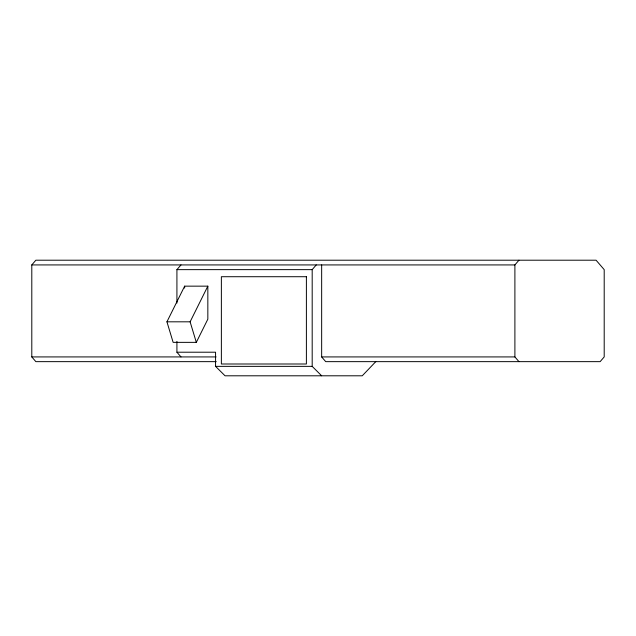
<?xml version="1.0" encoding="UTF-8"?>
<svg xmlns="http://www.w3.org/2000/svg" width="636" height="636" viewBox="0 0 636 636"><rect width="100%" height="100%" fill="white"/><g stroke="black" fill="none" stroke-linecap="round" stroke-linejoin="round"><path stroke-width="0.95" d="M166.934 321.816L184.647 286.152L207.837 286.152L207.837 319.177L196.317 342.359L173.135 342.359L166.934 321.816L190.116 321.816L207.837 286.152M216.24 361.646L35.862 361.646L31.8 356.923L31.8 264.926L35.862 260.204L596.083 260.204L604.2 269.64L604.2 356.923L600.138 361.646L325.719 361.646L321.657 356.923L321.657 264.926M176.919 303.062L176.919 269.64L180.982 264.926M321.657 375.797L312.189 366.36L312.189 269.64L316.243 264.926M518.96 361.646L514.898 356.923L514.898 264.926L518.96 260.204M375.781 361.646L362.25 375.797L225.041 375.797L215.564 366.36L215.564 352.209L176.919 352.209L176.919 341.397M31.8 264.926L514.898 264.926M176.919 269.64L312.189 269.64M31.8 356.923L216.121 356.923M321.657 356.923L514.898 356.923M215.564 366.36L312.189 366.36M176.919 352.209L180.982 356.923M190.116 321.816L196.317 342.359M184.647 286.152L184.647 288.092M306.393 276.716L221.368 276.716L221.368 363.999L306.393 363.999L306.393 276.716"/></g></svg>
